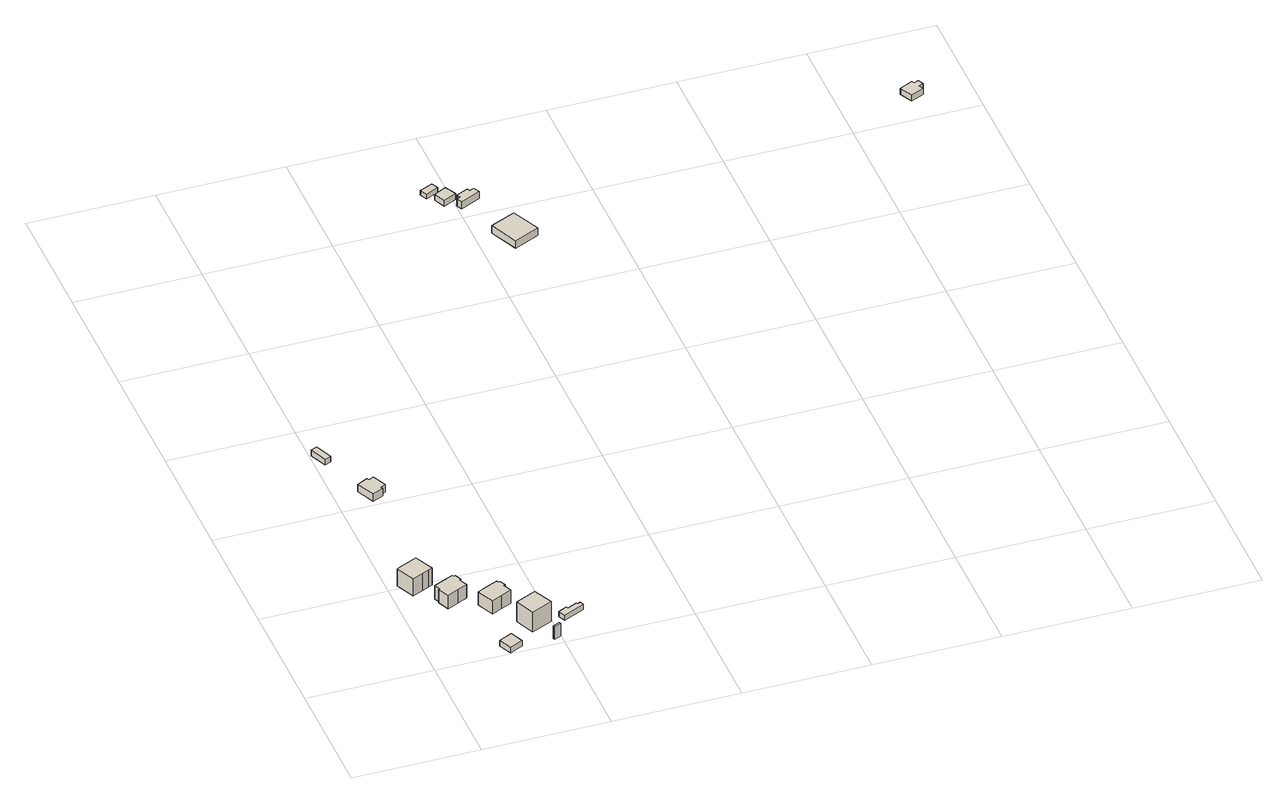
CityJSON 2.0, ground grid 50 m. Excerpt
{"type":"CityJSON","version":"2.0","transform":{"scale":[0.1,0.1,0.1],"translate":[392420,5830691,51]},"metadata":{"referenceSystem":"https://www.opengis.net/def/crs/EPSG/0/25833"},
"CityObjects":{
"building1":{"type":"Building","attributes":{"Gemeindeschluessel":"11000003","BezugspunktDach":"2200","function":"31001_1010","measuredHeight":8.15,"storeysAboveGround":1},"address":[{"country":"Germany","locality":"Berlin","thoroughfareNumber":"17","thoroughfareName":"Weg A"}],"geometry":[{"type":"Solid","lod":"1","boundaries":[[[[0,1,2,3,4,5,6,7]],[[8,9,10,11,12,13,14,15]],[[8,15,7,6]],[[9,8,6,5]],[[10,9,5,4]],[[11,10,4,3]],[[12,11,3,2]],[[13,12,2,1]],[[14,13,1,0]],[[15,14,0,7]]]]}]},
"building2":{"type":"Building","attributes":{"Gemeindeschluessel":"11000003","BezugspunktDach":"2200","function":"31001_1010","measuredHeight":8.9,"storeysAboveGround":1},"address":[{"country":"Germany","locality":"Berlin","thoroughfareNumber":"19","thoroughfareName":"Weg A"}],"geometry":[{"type":"Solid","lod":"1","boundaries":[[[[16,17,18,19,20,21,22,23,24,25,26,27]],[[28,29,30,31,32,33,34,35,36,37,38,39]],[[28,39,27,26]],[[29,28,26,25]],[[30,29,25,24]],[[31,30,24,23]],[[32,31,23,22]],[[33,32,22,21]],[[34,33,21,20]],[[35,34,20,19]],[[36,35,19,18]],[[37,36,18,17]],[[38,37,17,16]],[[39,38,16,27]]]]}]},
"building3":{"type":"Building","attributes":{"Gemeindeschluessel":"11000003","BezugspunktDach":"2200","function":"31001_2463","measuredHeight":2.56,"storeysAboveGround":1},"address":[{"country":"Germany","locality":"Berlin","thoroughfareNumber":"21 (2)","thoroughfareName":"Weg A"}],"geometry":[{"type":"Solid","lod":"1","boundaries":[[[[40,41,42,43]],[[44,45,46,47]],[[44,47,43,42]],[[45,44,42,41]],[[46,45,41,40]],[[47,46,40,43]]]]}]},
"building4":{"type":"Building","attributes":{"Gemeindeschluessel":"11000003","BezugspunktDach":"2200","function":"31001_1010","measuredHeight":9.29,"storeysAboveGround":1},"address":[{"country":"Germany","locality":"Berlin","thoroughfareNumber":"19A","thoroughfareName":"Weg A"}],"geometry":[{"type":"Solid","lod":"1","boundaries":[[[[48,49,50,51,52,53,54,55,56,57]],[[58,59,60,61,62,63,64,65,66,67]],[[58,67,57,56]],[[59,58,56,55]],[[60,59,55,54]],[[61,60,54,53]],[[62,61,53,52]],[[63,62,52,51]],[[64,63,51,50]],[[65,64,50,49]],[[66,65,49,48]],[[67,66,48,57]]]]}]},
"building5":{"type":"Building","attributes":{"Gemeindeschluessel":"11000003","BezugspunktDach":"2200","function":"31001_2724","measuredHeight":2.54,"storeysAboveGround":1},"address":[{"country":"Germany","locality":"Berlin","thoroughfareNumber":"11 (1)","thoroughfareName":"Weg A"}],"geometry":[{"type":"Solid","lod":"1","boundaries":[[[[68,69,70,71]],[[72,73,74,75]],[[72,75,71,70]],[[73,72,70,69]],[[74,73,69,68]],[[75,74,68,71]]]]}]},
"building6":{"type":"Building","attributes":{"Gemeindeschluessel":"11000003","BezugspunktDach":"2200","function":"31001_1010","measuredHeight":3.22,"storeysAboveGround":1},"address":[{"country":"Germany","locality":"Berlin","thoroughfareNumber":"13","thoroughfareName":"Weg A"}],"geometry":[{"type":"Solid","lod":"1","boundaries":[[[[76,77,78,79,80,81,82,83]],[[84,85,86,87,88,89,90,91]],[[84,91,83,82]],[[85,84,82,81]],[[86,85,81,80]],[[87,86,80,79]],[[88,87,79,78]],[[89,88,78,77]],[[90,89,77,76]],[[91,90,76,83]]]]}]},
"building7":{"type":"Building","attributes":{"Gemeindeschluessel":"11000003","BezugspunktDach":"2200","function":"31001_1010","measuredHeight":8.9,"storeysAboveGround":1},"address":[{"country":"Germany","locality":"Berlin","thoroughfareNumber":"21","thoroughfareName":"Weg A"}],"geometry":[{"type":"Solid","lod":"1","boundaries":[[[[92,93,94,95]],[[96,97,98,99]],[[96,99,95,94]],[[97,96,94,93]],[[98,97,93,92]],[[99,98,92,95]]]]}]},
"building8":{"type":"Building","attributes":{"Gemeindeschluessel":"11000003","BezugspunktDach":"2200","function":"51009_1610","measuredHeight":5.75,"storeysAboveGround":0},"address":[{"country":"Germany","locality":"Berlin"}],"geometry":[{"type":"Solid","lod":"1","boundaries":[[[[100,101,102,103]],[[104,105,106,107]],[[104,107,103,102]],[[105,104,102,101]],[[106,105,101,100]],[[107,106,100,103]]]]}]},
"building9":{"type":"Building","attributes":{"Gemeindeschluessel":"11000003","BezugspunktDach":"2200","function":"31001_2000","measuredHeight":2.37,"storeysAboveGround":1},"address":[{"country":"Germany","locality":"Berlin","thoroughfareNumber":"21 (1)","thoroughfareName":"Weg A"}],"geometry":[{"type":"Solid","lod":"1","boundaries":[[[[108,109,110,111,112,113,114,115]],[[116,117,118,119,120,121,122,123]],[[116,123,115,114]],[[117,116,114,113]],[[118,117,113,112]],[[119,118,112,111]],[[120,119,111,110]],[[121,120,110,109]],[[122,121,109,108]],[[123,122,108,115]]]]}]},
"building10":{"type":"Building","attributes":{"Gemeindeschluessel":"11000003","BezugspunktDach":"2200","function":"51009_1610","measuredHeight":2.11,"storeysAboveGround":0},"address":[{"country":"Germany","locality":"Berlin"}],"geometry":[{"type":"Solid","lod":"1","boundaries":[[[[124,125,126,127,128,129]],[[130,131,132,133,134,135]],[[130,135,129,128]],[[131,130,128,127]],[[132,131,127,126]],[[133,132,126,125]],[[134,133,125,124]],[[135,134,124,129]]]]}]},
"building11":{"type":"Building","attributes":{"Gemeindeschluessel":"11000003","BezugspunktDach":"2200","function":"31001_2000","measuredHeight":2.9,"storeysAboveGround":1},"address":[{"country":"Germany","locality":"Berlin","thoroughfareNumber":"10 (1)","thoroughfareName":"Lebensbaumweg"}],"geometry":[{"type":"Solid","lod":"1","boundaries":[[[[136,137,138,139,140]],[[141,142,143,144,145]],[[141,145,140,139]],[[142,141,139,138]],[[143,142,138,137]],[[144,143,137,136]],[[145,144,136,140]]]]}]},
"building12":{"type":"Building","attributes":{"Gemeindeschluessel":"11000003","BezugspunktDach":"2200","function":"31001_1312","measuredHeight":3.05,"storeysAboveGround":1},"address":[{"country":"Germany","locality":"Berlin","thoroughfareNumber":"10","thoroughfareName":"Lebensbaumweg"}],"geometry":[{"type":"Solid","lod":"1","boundaries":[[[[146,147,148,149,150,151,152,153]],[[154,155,156,157,158,159,160,161]],[[154,161,153,152]],[[155,154,152,151]],[[156,155,151,150]],[[157,156,150,149]],[[158,157,149,148]],[[159,158,148,147]],[[160,159,147,146]],[[161,160,146,153]]]]}]},
"building13":{"type":"Building","attributes":{"Gemeindeschluessel":"11000003","BezugspunktDach":"2200","function":"31001_2090","measuredHeight":3.42,"storeysAboveGround":1},"address":[{"country":"Germany","locality":"Berlin","thoroughfareNumber":"30","thoroughfareName":"Kapellenweg"}],"geometry":[{"type":"Solid","lod":"1","boundaries":[[[[162,163,164,165]],[[166,167,168,169]],[[166,169,165,164]],[[167,166,164,163]],[[168,167,163,162]],[[169,168,162,165]]]]}]},
"building14":{"type":"Building","attributes":{"Gemeindeschluessel":"11000003","BezugspunktDach":"2200","function":"31001_1312","measuredHeight":2.68,"storeysAboveGround":1},"address":[{"country":"Germany","locality":"Berlin","thoroughfareNumber":"26","thoroughfareName":"Heckenrosenweg"}],"geometry":[{"type":"Solid","lod":"1","boundaries":[[[[170,171,172,173,174,175,176,177]],[[178,179,180,181,182,183,184,185]],[[178,185,177,176]],[[179,178,176,175]],[[180,179,175,174]],[[181,180,174,173]],[[182,181,173,172]],[[183,182,172,171]],[[184,183,171,170]],[[185,184,170,177]]]]}]}
},
"vertices":[
[72,433,90],[115,452,90],[143,465,90],[158,472,90],[123,549,90],[80,530,90],[52,517,90],[37,510,90],[52,517,13],[80,530,13],[123,549,13],[158,472,13],[143,465,13],[115,452,13],[72,433,13],[37,510,13],
[150,367,73],[146,365,73],[166,320,73],[211,341,73],[250,359,73],[235,394,73],[241,397,73],[229,423,73],[223,420,73],[219,427,73],[179,409,73],[140,391,73],[179,409,12],[219,427,12],[223,420,12],[229,423,12],[241,397,12],[235,394,12],[250,359,12],[211,341,12],[166,320,12],[146,365,12],[150,367,12],[140,391,12],
[292,2,33],[345,26,33],[322,79,33],[268,54,33],[322,79,8],[345,26,8],[292,2,8],[268,54,8],
[307,237,71],[349,257,71],[391,276,71],[375,311,71],[382,314,71],[370,339,71],[364,336,71],[360,344,71],[318,325,71],[276,306,71],[318,325,11],[360,344,11],[364,336,11],[370,339,11],[382,314,11],[375,311,11],[391,276,11],[349,257,11],[307,237,11],[276,306,11],
[32,1267,44],[56,1278,44],[27,1347,44],[2,1336,44],[27,1347,18],[56,1278,18],[32,1267,18],[2,1336,18],
[123,1008,49],[167,1027,49],[163,1035,49],[184,1046,49],[158,1104,49],[137,1093,49],[133,1102,49],[90,1081,49],[133,1102,16],[137,1093,16],[158,1104,16],[184,1046,16],[163,1035,16],[167,1027,16],[123,1008,16],[90,1081,16],
[409,93,96],[495,131,96],[458,209,96],[375,171,96],[458,209,7],[495,131,7],[409,93,7],[375,171,7],
[471,26,62],[498,38,62],[494,47,62],[467,35,62],[494,47,5],[498,38,5],[471,26,5],[467,35,5],
[543,120,29],[628,160,29],[621,176,29],[610,170,29],[606,175,29],[569,158,29],[565,166,29],[530,149,29],[565,166,6],[569,158,6],[606,175,6],[610,170,6],[621,176,6],[628,160,6],[543,120,6],[530,149,6],
[911,2640,34],[962,2664,34],[950,2692,34],[937,2686,34],[902,2671,34],[898,2669,34],[902,2671,13],[937,2686,13],[950,2692,13],[962,2664,13],[911,2640,13],[898,2669,13],
[958,2580,37],[1010,2605,37],[999,2628,37],[987,2651,37],[937,2626,37],[987,2651,11],[999,2628,11],[1010,2605,11],[958,2580,11],[937,2626,11],
[1011,2543,43],[1092,2581,43],[1080,2605,43],[1062,2598,43],[1056,2609,43],[1011,2589,43],[1017,2574,43],[1001,2565,43],[1017,2574,12],[1011,2589,12],[1056,2609,12],[1062,2598,12],[1080,2605,12],[1092,2581,12],[1011,2543,12],[1001,2565,12],
[1116,2253,49],[1216,2299,49],[1165,2412,49],[1064,2367,49],[1165,2412,15],[1216,2299,15],[1116,2253,15],[1064,2367,15],
[2760,2598,40],[2813,2621,40],[2803,2642,40],[2822,2650,40],[2811,2672,40],[2793,2664,40],[2788,2675,40],[2735,2650,40],[2788,2675,13],[2793,2664,13],[2811,2672,13],[2822,2650,13],[2803,2642,13],[2813,2621,13],[2760,2598,13],[2735,2650,13]
]}
